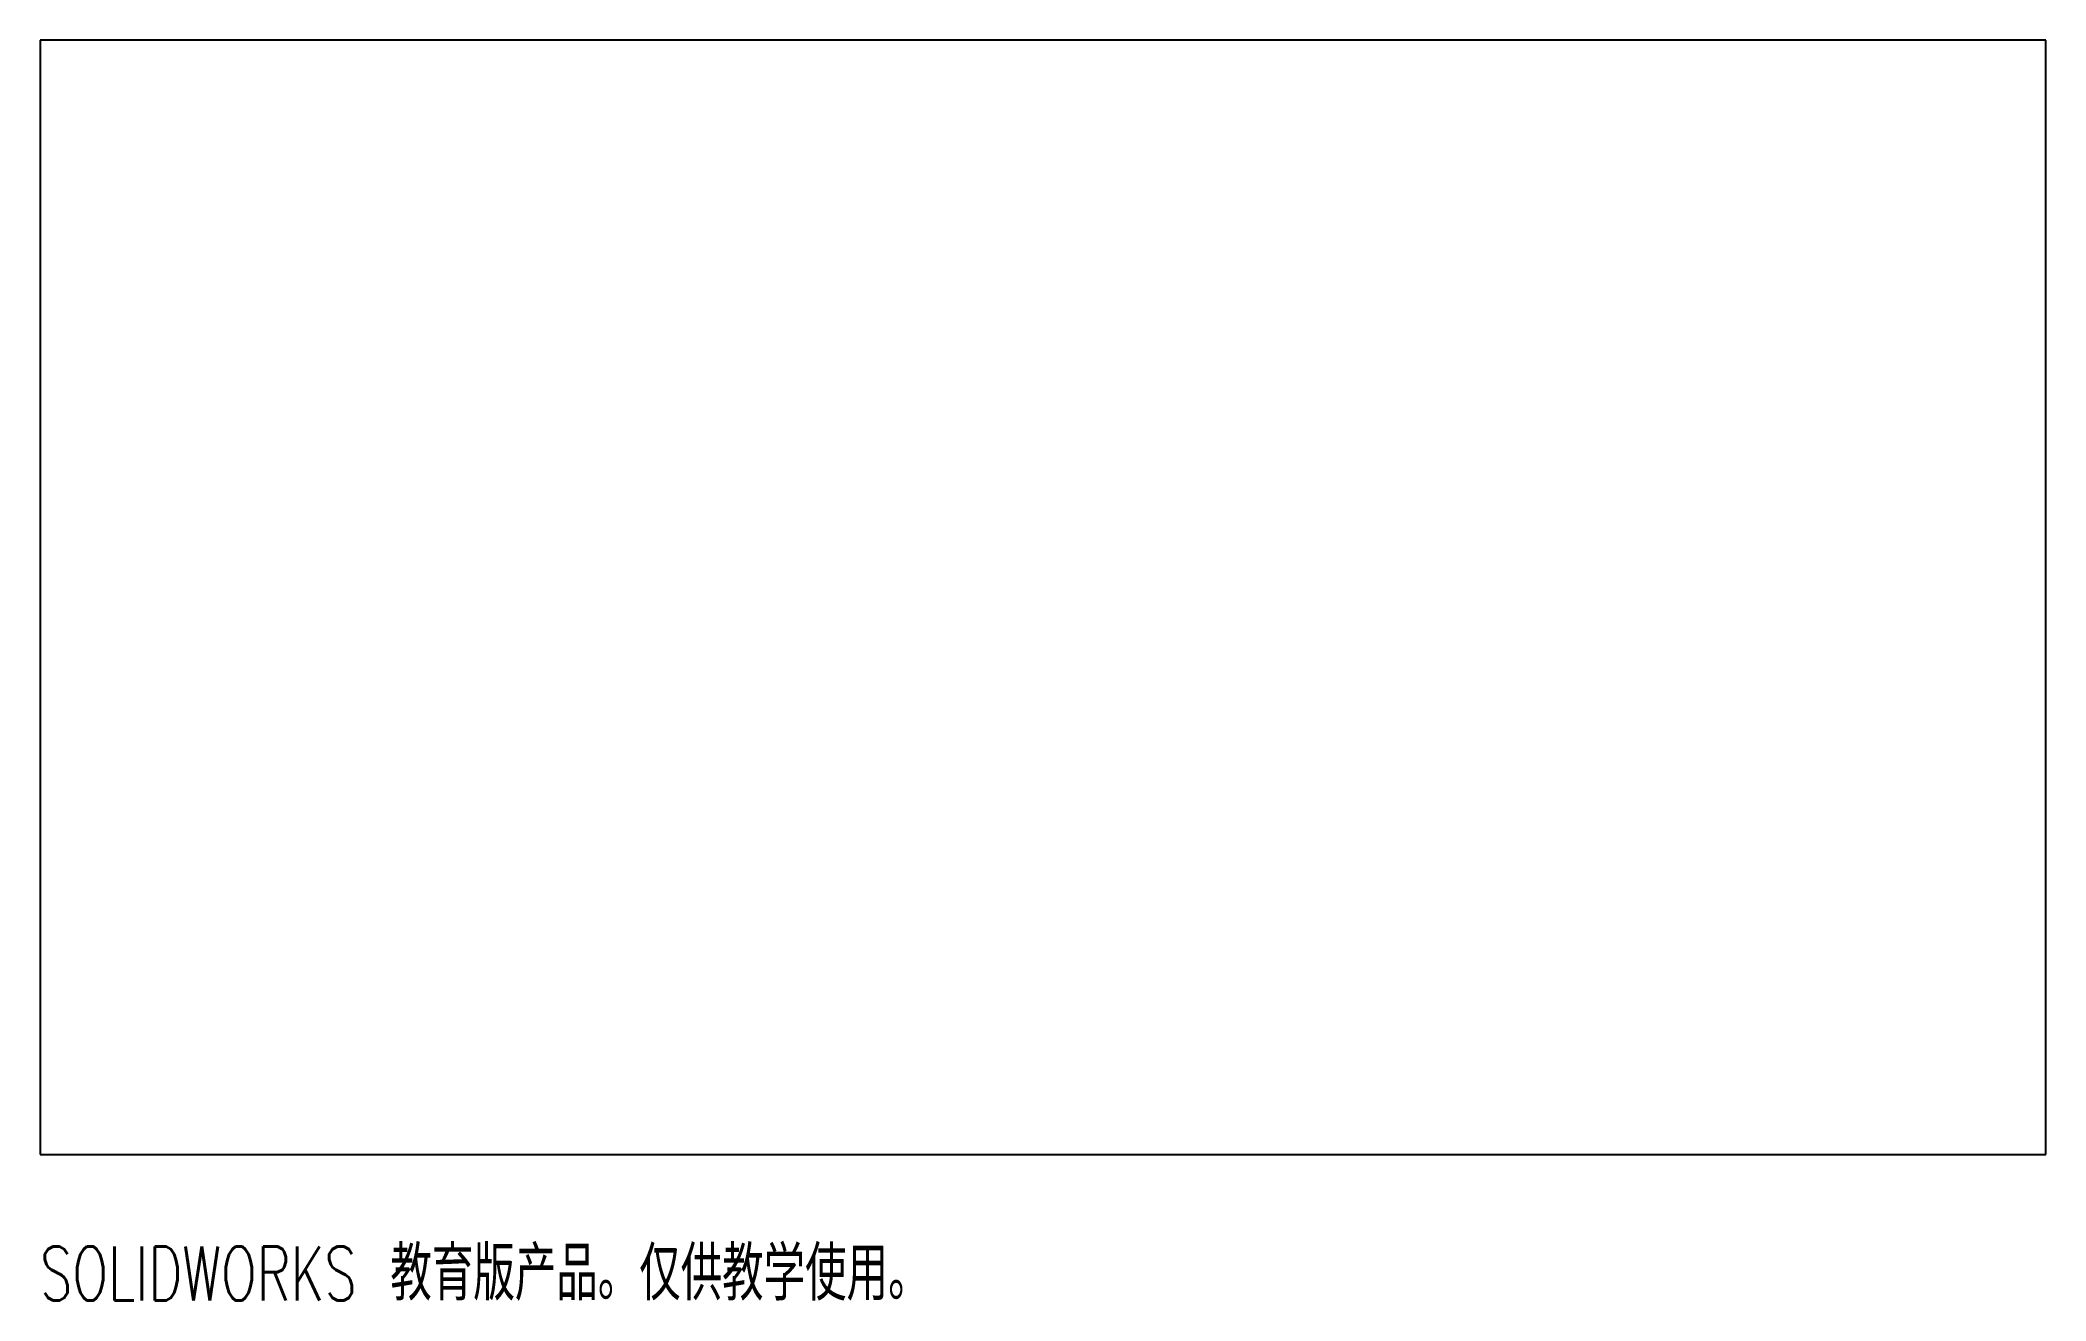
# Model space of a CAD drawing. Header units: millimetres. Extents: x -66 to 114, y -80 to 34.
import ezdxf

# ---------------------------------------------------------------- set-up
doc = ezdxf.new("R2010")
doc.units = ezdxf.units.MM
doc.styles.add('SLDTEXTSTYLE0', font='TXT', dxfattribs={"width": 0.7, "bigfont": 'bigfont'})

msp = doc.modelspace()

# ---------------------------------------------------------------- linework, layer by layer
at = {"color": 7, "linetype": 'Continuous', "lineweight": 25}
for p, q in [((113.55, 33.63), (-66.45, 33.63)), ((-66.45, 33.63), (-66.45, -66.37)), ((113.55, -66.37), (113.55, 33.63)), ((-66.45, -66.37), (113.55, -66.37))]:
    msp.add_line(p, q, dxfattribs=at)

# ---------------------------------------------------------------- texts
at = {"color": 7, "linetype": 'Continuous', "insert": (-66.45, -74.64), "char_height": 4.8336, "attachment_point": 1, "style": 'SLDTEXTSTYLE0'}
msp.add_mtext('SOLIDWORKS 教育版产品。仅供教学使用。', dxfattribs=at)

doc.saveas('drawing.dxf')
